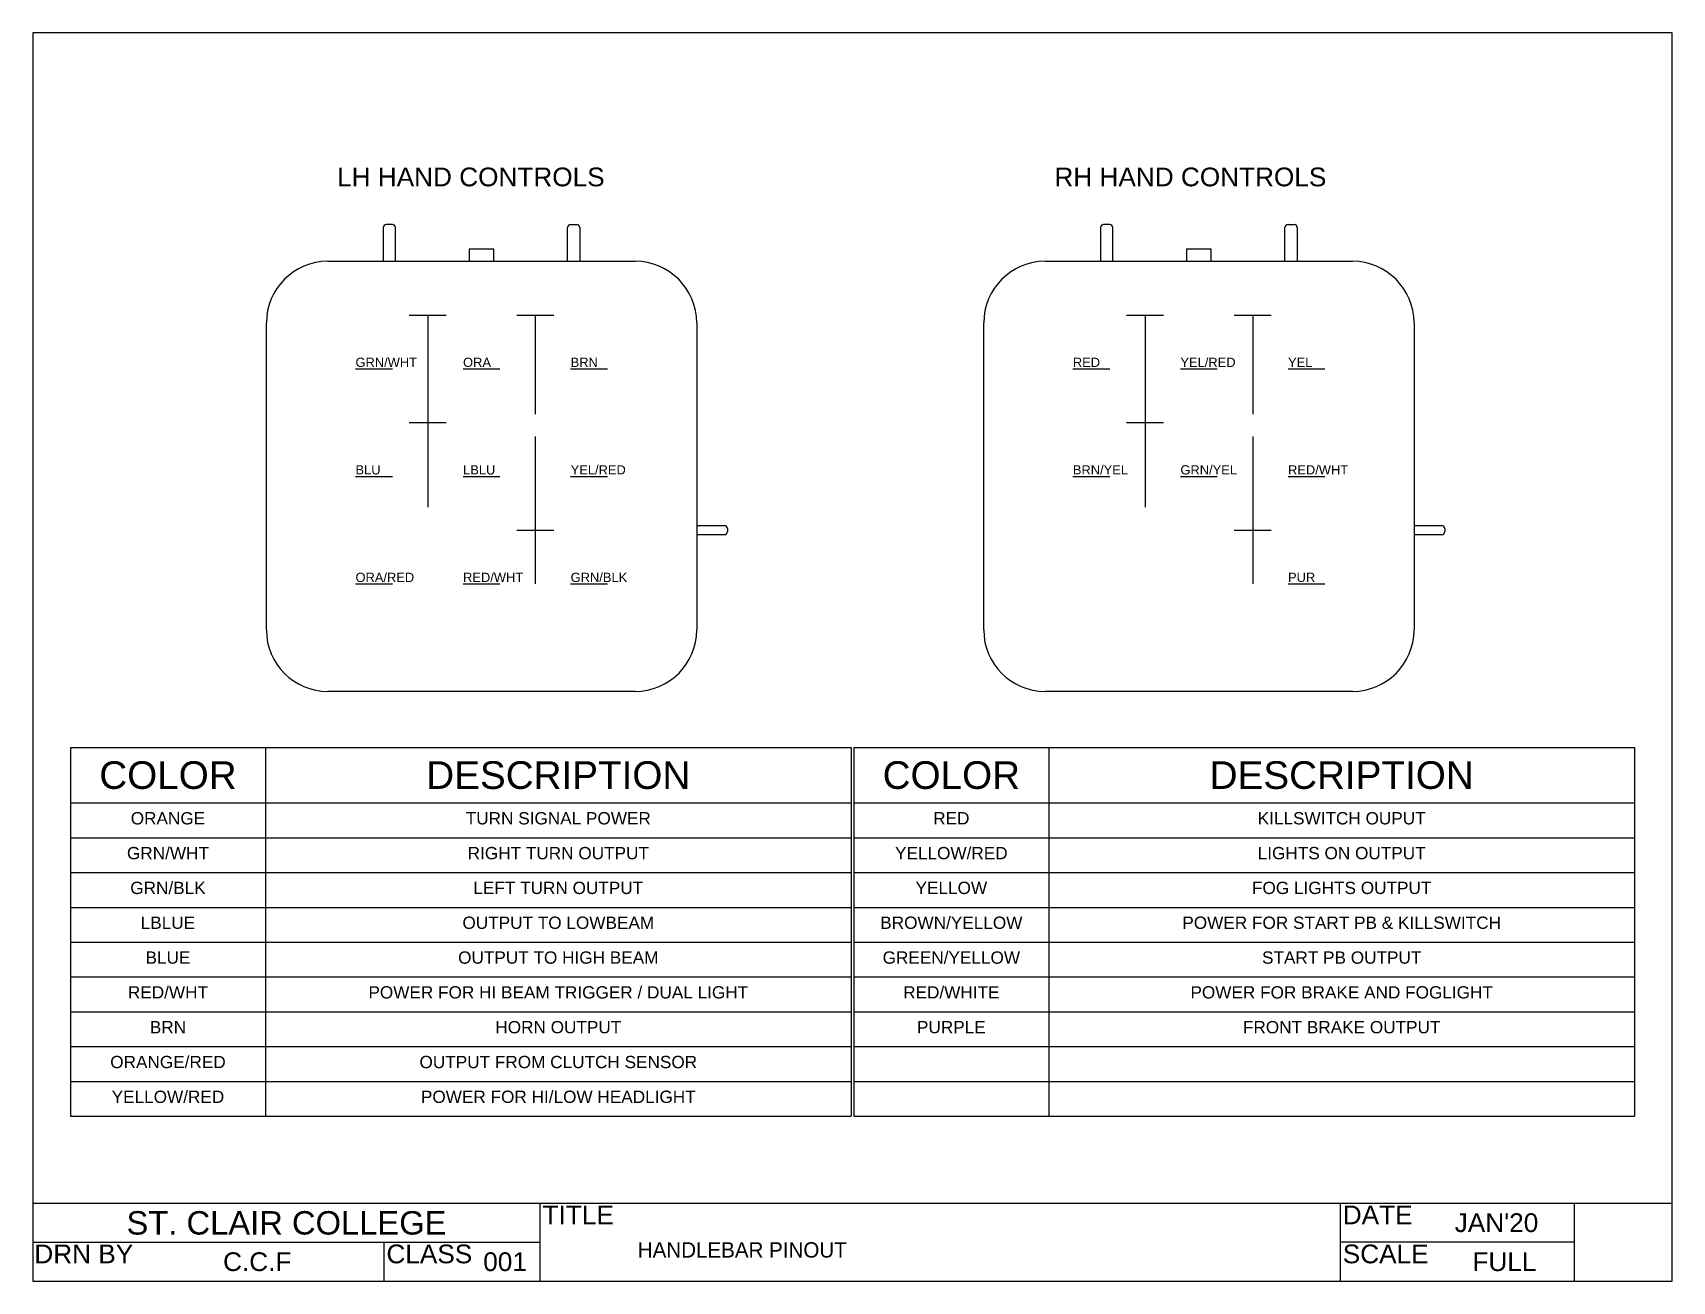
# Model space of a CAD drawing. Header units: millimetres. Extents: x 0 to 267, y 0 to 203.
import ezdxf
from ezdxf.enums import TextEntityAlignment as Align

# ---------------------------------------------------------------- set-up
doc = ezdxf.new("R2018")
doc.units = ezdxf.units.MM
for name, color, linetype in [('CONNECTOR', 2, 'Continuous'), ('DRAWING SHT', 7, 'Continuous'), ('PINS', 100, 'Continuous'), ('PLUG', 132, 'Continuous'), ('TEXT', 7, 'Continuous')]:
    doc.layers.add(name, color=color, linetype=linetype)
doc.styles.add('Annotative', font='arial.ttf')
doc.styles.get("Standard").update_dxf_attribs({"font": 'arial.ttf'})

# ---------------------------------------------------------------- blocks, each defined once
blk = doc.blocks.new('Fuerth Cole DRAWING SHT')
at = {"layer": 'DRAWING SHT'}
for p, q in [((0, 0.5), (10.5, 0.5)), ((3.25, 0), (3.25, 0.5)), ((8.375, 0), (8.375, 0.5)), ((9.875, 0), (9.875, 0.5)), ((0, 0.25), (3.25, 0.25)), ((2.25, 0), (2.25, 0.25)), ((9.875, 0.25), (8.375, 0.25))]:
    blk.add_line(p, q, dxfattribs=at)
blk.add_lwpolyline([(0, 0), (10.5, 0), (10.5, 8), (0, 8)], close=True, dxfattribs=at)
for s, width, heights, insert, char_height, attachment_point in [('ST. CLAIR COLLEGE', 3.25, [0.247], (1.625, 0.373), 0.15, 5), ('DRN BY', 2.25, [0.19], (0.01, 0.235), 0.12, 1)]:
    blk.add_mtext_dynamic_manual_height_columns(s, width=width, gutter_width=1, heights=heights, dxfattribs=dict(at, insert=insert, char_height=char_height, attachment_point=attachment_point))
at = {"layer": 'DRAWING SHT', "char_height": 0.12, "width": 1, "attachment_point": 1, "style": 'Annotative'}
for s, insert in [('TITLE', (3.265, 0.485)), ('CLASS', (2.265, 0.235))]:
    blk.add_mtext(s, dxfattribs=dict(at, insert=insert))
at = {"layer": 'DRAWING SHT', "char_height": 0.12, "width": 1.5, "attachment_point": 1}
for s, insert in [('DATE', (8.39, 0.485)), ('SCALE', (8.39, 0.235))]:
    blk.add_mtext(s, dxfattribs=dict(at, insert=insert))
at = {"layer": 'DRAWING SHT'}
for tag, p in [('DATE', (9.375, 0.375)), ('DRN_BY', (1.438, 0.125)), ('CLS', (3.025, 0.125)), ('SCALE', (9.425, 0.125))]:
    blk.add_attdef(tag, text='', height=0.12, dxfattribs=at).set_placement(p, align=Align.MIDDLE_CENTER)
at = {"layer": 'DRAWING SHT', "lineweight": 30, "flags": 104}
blk.add_attdef('TITLE', text='', height=0.12, dxfattribs=at).set_placement((3.875, 0.25), align=Align.MIDDLE_LEFT)
blk = doc.blocks.new('*T2')
at = {"color": 0, "linetype": 'ByBlock', "lineweight": -2, "transparency": 16777216}
for p, q in [((0, 0), (127, 0)), ((0, 0), (0, -60)), ((31.72, 0), (31.72, -60)), ((127, 0), (127, -60)), ((0, -9), (127, -9)), ((0, -14.67), (127, -14.67)), ((0, -20.33), (127, -20.33)), ((0, -26), (127, -26)), ((0, -31.67), (127, -31.67)), ((0, -37.33), (127, -37.33)), ((0, -43), (127, -43)), ((0, -48.67), (127, -48.67)), ((0, -54.33), (127, -54.33)), ((0, -60), (127, -60))]:
    blk.add_line(p, q, dxfattribs=at)
at = {"color": 0, "transparency": 16777216}
for s, insert, char_height, width, attachment_point in [('COLOR', (15.86, -4.5), 4.5, 28.7201, 5), ('DESCRIPTION', (79.36, -4.5), 4.5, 92.2799, 5), ('ORANGE', (15.86, -10.5), 2, 28.7201, 2), ('TURN SIGNAL POWER', (79.36, -10.5), 2, 92.2799, 2), ('GRN/WHT', (15.86, -16.17), 2, 28.7201, 2), ('RIGHT TURN OUTPUT', (79.36, -16.17), 2, 92.2799, 2), ('GRN/BLK', (15.86, -21.83), 2, 28.7201, 2), ('LEFT TURN OUTPUT', (79.36, -21.83), 2, 92.2799, 2), ('LBLUE', (15.86, -27.5), 2, 28.7201, 2), ('OUTPUT TO LOWBEAM', (79.36, -27.5), 2, 92.2799, 2), ('BLUE', (15.86, -33.17), 2, 28.7201, 2), ('OUTPUT TO HIGH BEAM', (79.36, -33.17), 2, 92.2799, 2), ('RED/WHT', (15.86, -38.83), 2, 28.7201, 2), ('POWER FOR HI BEAM TRIGGER / DUAL LIGHT', (79.36, -38.83), 2, 92.2799, 2), ('BRN', (15.86, -44.5), 2, 28.7201, 2), ('HORN OUTPUT', (79.36, -44.5), 2, 92.2799, 2), ('ORANGE/RED', (15.86, -50.17), 2, 28.7201, 2), ('OUTPUT FROM CLUTCH SENSOR', (79.36, -50.17), 2, 92.2799, 2), ('YELLOW/RED', (15.86, -55.83), 2, 28.7201, 2), ('POWER FOR HI/LOW HEADLIGHT', (79.36, -55.83), 2, 92.2799, 2)]:
    blk.add_mtext(s, dxfattribs=dict(at, insert=insert, char_height=char_height, width=width, attachment_point=attachment_point))
blk = doc.blocks.new('*T3')
at = {"color": 0, "linetype": 'ByBlock', "lineweight": -2, "transparency": 16777216}
for p, q in [((0, 0), (127, 0)), ((0, 0), (0, -60)), ((31.72, 0), (31.72, -60)), ((127, 0), (127, -60)), ((0, -9), (127, -9)), ((0, -14.67), (127, -14.67)), ((0, -20.33), (127, -20.33)), ((0, -26), (127, -26)), ((0, -31.67), (127, -31.67)), ((0, -37.33), (127, -37.33)), ((0, -43), (127, -43)), ((0, -48.67), (127, -48.67)), ((0, -54.33), (127, -54.33)), ((0, -60), (127, -60))]:
    blk.add_line(p, q, dxfattribs=at)
at = {"color": 0, "transparency": 16777216}
for s, insert, char_height, width, attachment_point in [('COLOR', (15.86, -4.5), 4.5, 28.7201, 5), ('DESCRIPTION', (79.36, -4.5), 4.5, 92.2799, 5), ('RED', (15.86, -10.5), 2, 28.7201, 2), ('KILLSWITCH OUPUT', (79.36, -10.5), 2, 92.2799, 2), ('YELLOW/RED', (15.86, -16.17), 2, 28.7201, 2), ('LIGHTS ON OUTPUT', (79.36, -16.17), 2, 92.2799, 2), ('YELLOW', (15.86, -21.83), 2, 28.7201, 2), ('FOG LIGHTS OUTPUT', (79.36, -21.83), 2, 92.2799, 2), ('BROWN/YELLOW', (15.86, -27.5), 2, 28.7201, 2), ('POWER FOR START PB & KILLSWITCH', (79.36, -27.5), 2, 92.2799, 2), ('GREEN/YELLOW', (15.86, -33.17), 2, 28.7201, 2), ('START PB OUTPUT', (79.36, -33.17), 2, 92.2799, 2), ('RED/WHITE', (15.86, -38.83), 2, 28.7201, 2), ('POWER FOR BRAKE AND FOGLIGHT', (79.36, -38.83), 2, 92.2799, 2), ('PURPLE', (15.86, -44.5), 2, 28.7201, 2), ('FRONT BRAKE OUTPUT', (79.36, -44.5), 2, 92.2799, 2)]:
    blk.add_mtext(s, dxfattribs=dict(at, insert=insert, char_height=char_height, width=width, attachment_point=attachment_point))

msp = doc.modelspace()

# ---------------------------------------------------------------- linework, layer by layer
at = {"layer": 'CONNECTOR', "lineweight": 30}
for p, q in [((61.25, 157.25), (67.25, 157.25)), ((64.25, 157.25), (64.25, 126)), ((78.75, 157.25), (84.75, 157.25)), ((81.75, 157.25), (81.75, 141.1)), ((177.95, 157.25), (183.95, 157.25)), ((180.95, 157.25), (180.95, 126)), ((195.45, 157.25), (201.45, 157.25)), ((198.45, 157.25), (198.45, 141.1)), ((61.25, 139.75), (67.25, 139.75)), ((177.95, 139.75), (183.95, 139.75)), ((81.75, 137.51), (81.75, 113.5)), ((198.45, 137.51), (198.45, 113.5)), ((78.75, 122.25), (84.75, 122.25)), ((195.45, 122.25), (201.45, 122.25))]:
    msp.add_line(p, q, dxfattribs=at)
at = {"layer": 'PINS'}
for p, q in [((52.5, 148.5), (58.5, 148.5)), ((70, 148.5), (76, 148.5)), ((87.5, 148.5), (93.5, 148.5)), ((169.2, 148.5), (175.2, 148.5)), ((186.7, 148.5), (192.7, 148.5)), ((204.2, 148.5), (210.2, 148.5)), ((52.5, 131), (58.5, 131)), ((52.5, 131), (58.5, 131)), ((70, 131), (76, 131)), ((87.5, 131), (93.5, 131)), ((169.2, 131), (175.2, 131)), ((169.2, 131), (175.2, 131)), ((186.7, 131), (192.7, 131)), ((204.2, 131), (210.2, 131)), ((52.5, 113.5), (58.5, 113.5)), ((70, 113.5), (76, 113.5)), ((87.5, 113.5), (93.5, 113.5)), ((204.2, 113.5), (210.2, 113.5))]:
    msp.add_line(p, q, dxfattribs=at)
at = {"layer": 'PLUG'}
for p, q in [((57, 171.5), (57, 166)), ((58.5, 172), (57.5, 172)), ((59, 166), (59, 171.5)), ((87, 166), (87, 171.5)), ((87.5, 172), (88.5, 172)), ((89, 171.5), (89, 166)), ((173.7, 171.5), (173.7, 166)), ((175.2, 172), (174.2, 172)), ((175.7, 166), (175.7, 171.5)), ((203.7, 166), (203.7, 171.5)), ((204.2, 172), (205.2, 172)), ((205.7, 171.5), (205.7, 166)), ((48, 166), (98, 166)), ((75, 168), (71, 168)), ((71, 168), (71, 166)), ((75, 166), (75, 168)), ((164.7, 166), (214.7, 166)), ((191.7, 168), (187.7, 168)), ((187.7, 168), (187.7, 166)), ((191.7, 166), (191.7, 168)), ((38, 106), (38, 156)), ((108, 156), (108, 106)), ((154.7, 106), (154.7, 156)), ((224.7, 156), (224.7, 106)), ((108, 131), (108, 123)), ((224.7, 131), (224.7, 123)), ((108, 123), (112.5, 123)), ((224.7, 123), (229.2, 123)), ((112.5, 121.5), (108, 121.5)), ((113, 122.5), (113, 122)), ((229.2, 121.5), (224.7, 121.5)), ((229.7, 122.5), (229.7, 122)), ((98, 96), (48, 96)), ((214.7, 96), (164.7, 96))]:
    msp.add_line(p, q, dxfattribs=at)
for centre, radius, start, end in [((57.5, 171.5), 0.5, 90, 180), ((58.5, 171.5), 0.5, 0, 90), ((87.5, 171.5), 0.5, 90, 180), ((88.5, 171.5), 0.5, 0, 90), ((174.2, 171.5), 0.5, 90, 180), ((175.2, 171.5), 0.5, 0, 90), ((204.2, 171.5), 0.5, 90, 180), ((205.2, 171.5), 0.5, 0, 90), ((48, 156), 10, 90, 180), ((98, 156), 10, 0, 90), ((164.7, 156), 10, 90, 180), ((214.7, 156), 10, 0, 90), ((112.5, 122.5), 0.5, 0, 90), ((229.2, 122.5), 0.5, 0, 90), ((112.5, 122), 0.5, 270, 0), ((229.2, 122), 0.5, 270, 0), ((48, 106), 10, 180, 270), ((98, 106), 10, 270, 0), ((164.7, 106), 10, 180, 270), ((214.7, 106), 10, 270, 0)]:
    msp.add_arc(centre, radius, start, end, dxfattribs=at)

# ---------------------------------------------------------------- block references
ref = msp.add_blockref('Fuerth Cole DRAWING SHT', (0, 0), dxfattribs=dict(xscale=25.4, yscale=25.4, zscale=25.4))
ref.add_attrib('DRN_BY', 'C.C.F', dxfattribs={"layer": 'DRAWING SHT', "height": 3.048}).set_placement((36.51, 3.18), align=Align.MIDDLE_CENTER)
ref.add_attrib('CLS', '001', dxfattribs={"layer": 'DRAWING SHT', "height": 3.048}).set_placement((76.83, 3.18), align=Align.MIDDLE_CENTER)
ref.add_attrib('DATE', "JAN'20", dxfattribs={"layer": 'DRAWING SHT', "height": 3.048}).set_placement((238.12, 9.53), align=Align.MIDDLE_CENTER)
ref.add_attrib('SCALE', 'FULL', dxfattribs={"layer": 'DRAWING SHT', "height": 3.048}).set_placement((239.4, 3.18), align=Align.MIDDLE_CENTER)
lines = msp.add_mtext('HANDLEBAR PINOUT', dxfattribs={"layer": 'DRAWING SHT', "insert": (98.42, 6.35), "char_height": 2.5, "attachment_point": 1})
ref.add_attrib('TITLE', '', (98.42, 6.35), dxfattribs={"flags": 104}).embed_mtext(lines)
for name, p in [('*T2', (6.13, 86.85)), ('*T3', (133.57, 86.85))]:
    msp.add_blockref(name, p)

# ---------------------------------------------------------------- texts
at = {"char_height": 3.048, "attachment_point": 1}
for s, insert in [('LH HAND CONTROLS', (49.5, 181.26)), ('RH HAND CONTROLS', (166.2, 181.26))]:
    msp.add_mtext_dynamic_manual_height_columns(s, width=47.4092, gutter_width=12.5, heights=[7.09], dxfattribs=dict(at, insert=insert))
at = {"layer": 'TEXT', "char_height": 1.5, "attachment_point": 1}
for s, insert in [('GRN/WHT', (52.5, 150.31)), ('ORA', (70, 150.31)), ('BRN', (87.5, 150.31)), ('RED', (169.2, 150.31)), ('YEL/RED', (186.7, 150.31)), ('YEL', (204.2, 150.31)), ('BLU', (52.5, 132.81)), ('LBLU', (70, 132.81)), ('YEL/RED', (87.5, 132.81)), ('BRN/YEL', (169.2, 132.81)), ('GRN/YEL', (186.7, 132.81)), ('RED/WHT', (204.2, 132.81)), ('ORA/RED', (52.5, 115.31)), ('RED/WHT', (70, 115.31)), ('GRN/BLK', (87.5, 115.31)), ('PUR', (204.2, 115.31))]:
    msp.add_mtext_dynamic_manual_height_columns(s, width=6, gutter_width=12.5, heights=[0], dxfattribs=dict(at, insert=insert))

doc.saveas('drawing.dxf')
